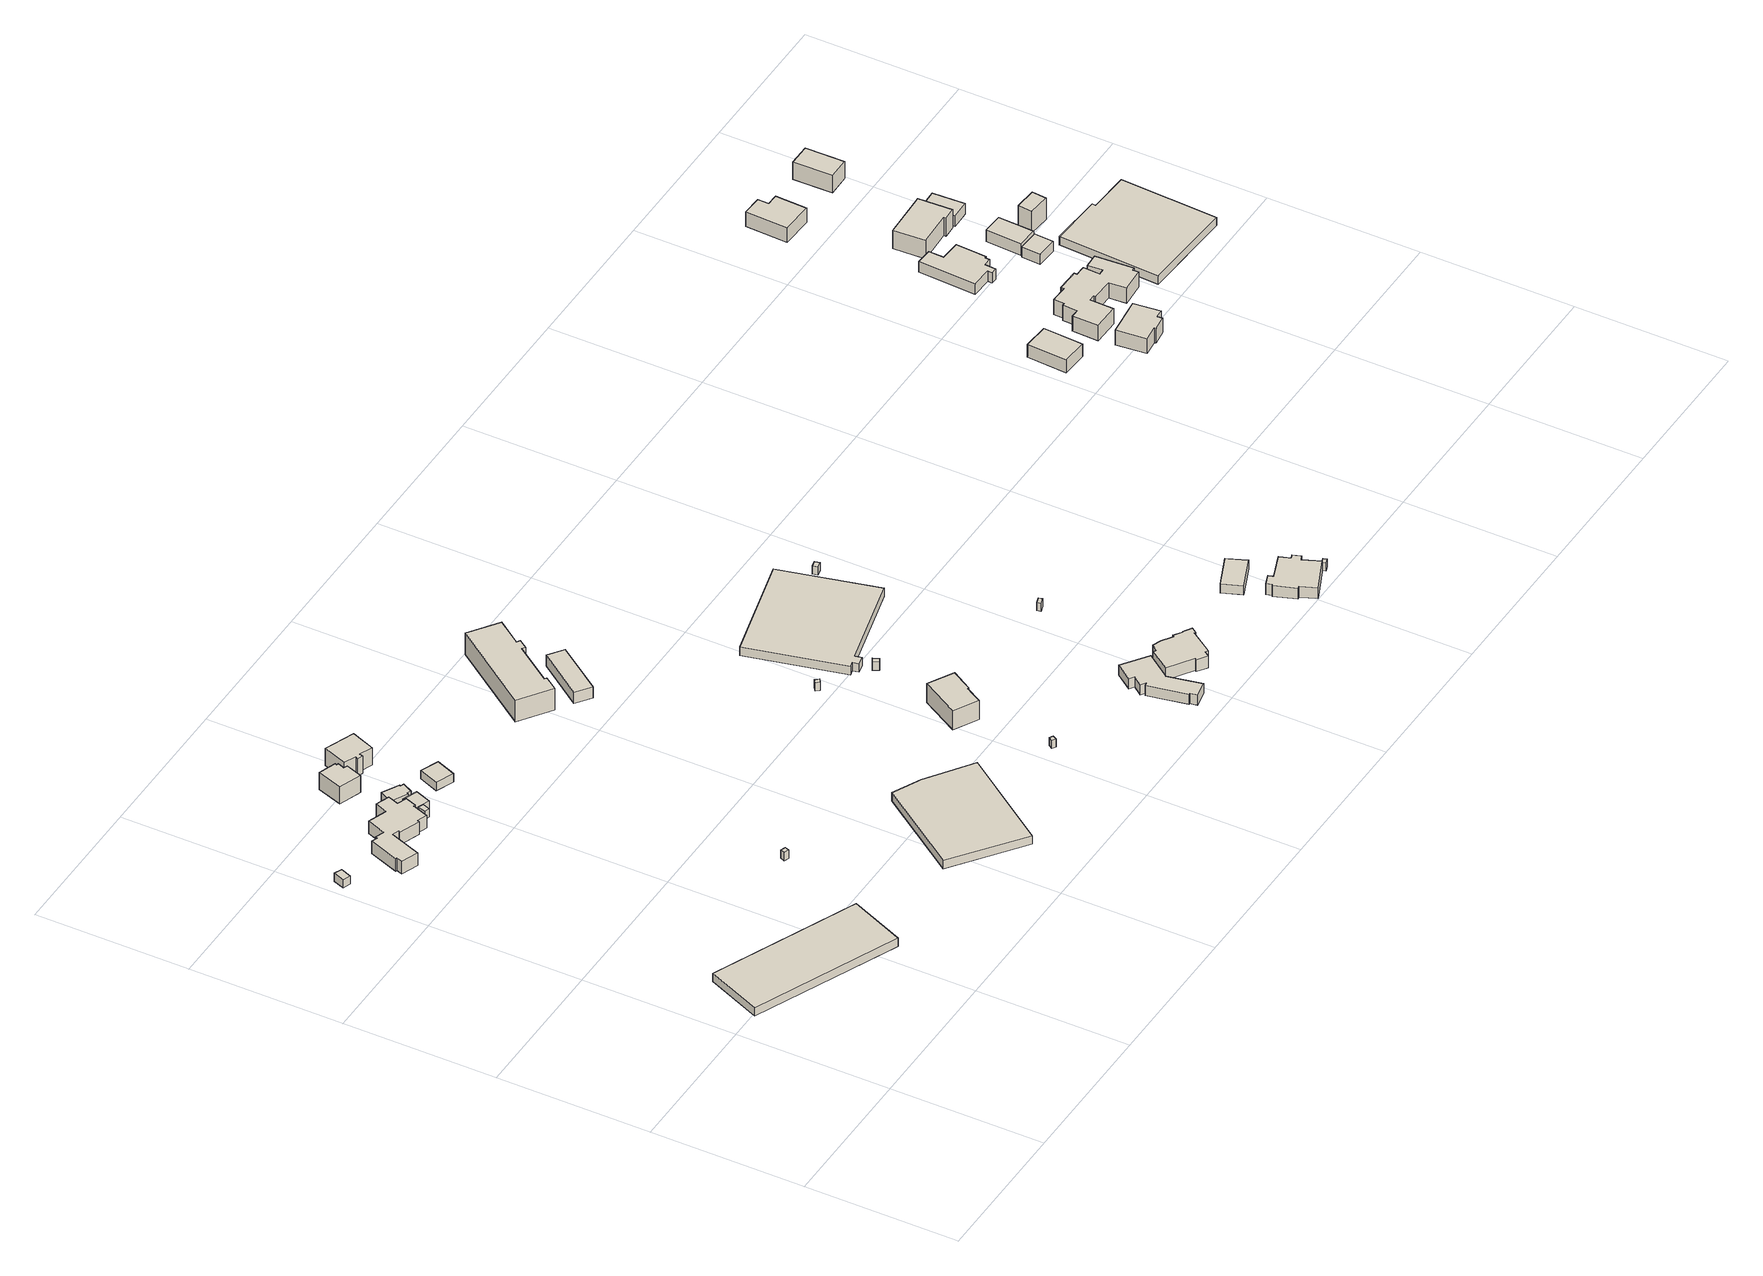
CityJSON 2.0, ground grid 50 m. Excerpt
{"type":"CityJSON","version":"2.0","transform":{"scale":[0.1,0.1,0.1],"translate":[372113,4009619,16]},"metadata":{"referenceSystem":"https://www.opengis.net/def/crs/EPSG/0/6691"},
"CityObjects":{
"building1":{"type":"Building","attributes":{"枝番":1,"利根川水系渡良瀬川洪水浸水想定区域（想定最大規模）.規模":"L2","利根川水系渡良瀬川洪水浸水想定区域（想定最大規模）.浸水ランク":"2","利根川水系渡良瀬川洪水浸水想定区域（想定最大規模）.浸水深":1.14,"利根川水系渡良瀬川洪水浸水想定区域（想定最大規模）.継続時間":60.7,"利根川水系利根川洪水浸水想定区域（計画規模）.規模":"L1","利根川水系利根川洪水浸水想定区域（計画規模）.浸水ランク":"3","利根川水系利根川洪水浸水想定区域（計画規模）.浸水深":3.41,"利根川水系利根川洪水浸水想定区域（想定最大規模）.規模":"L2","利根川水系利根川洪水浸水想定区域（想定最大規模）.浸水ランク":"3","利根川水系利根川洪水浸水想定区域（想定最大規模）.浸水深":4.51,"利根川水系谷田川洪水浸水想定区域（想定最大規模）.規模":"L2","利根川水系谷田川洪水浸水想定区域（想定最大規模）.浸水ランク":"2","利根川水系谷田川洪水浸水想定区域（想定最大規模）.浸水深":0.757,"利根川水系谷田川洪水浸水想定区域（想定最大規模）.継続時間":12.3,"BuildingDetails.prefecture":"10","BuildingDetails.city":"10207"},"geometry":[{"type":"Solid","lod":"1","boundaries":[[[[0,1,2,3]],[[2,4,5,3]],[[1,6,4,2]],[[0,7,6,1]],[[3,5,7,0]],[[4,6,7,5]]]]}]},
"building2":{"type":"Building","attributes":{"枝番":1,"利根川水系利根川洪水浸水想定区域（計画規模）.規模":"L1","利根川水系利根川洪水浸水想定区域（計画規模）.浸水ランク":"2","利根川水系利根川洪水浸水想定区域（計画規模）.浸水深":1.59,"利根川水系利根川洪水浸水想定区域（想定最大規模）.規模":"L2","利根川水系利根川洪水浸水想定区域（想定最大規模）.浸水ランク":"2","利根川水系利根川洪水浸水想定区域（想定最大規模）.浸水深":2.72,"usage":"411","BuildingDetails.prefecture":"10","BuildingDetails.city":"10207","BuildingDetails.surveyYear":2016},"geometry":[{"type":"Solid","lod":"1","boundaries":[[[[8,9,10,11]],[[10,12,13,11]],[[9,14,12,10]],[[8,15,14,9]],[[11,13,15,8]],[[12,14,15,13]]]]}]},
"building3":{"type":"Building","attributes":{"枝番":1,"利根川水系利根川洪水浸水想定区域（計画規模）.規模":"L1","利根川水系利根川洪水浸水想定区域（計画規模）.浸水ランク":"2","利根川水系利根川洪水浸水想定区域（計画規模）.浸水深":1.39,"利根川水系利根川洪水浸水想定区域（想定最大規模）.規模":"L2","利根川水系利根川洪水浸水想定区域（想定最大規模）.浸水ランク":"2","利根川水系利根川洪水浸水想定区域（想定最大規模）.浸水深":2.52,"usage":"411","measuredHeight":7.2,"BuildingDetails.prefecture":"10","BuildingDetails.city":"10207","BuildingDetails.surveyYear":2016},"geometry":[{"type":"Solid","lod":"1","boundaries":[[[[16,17,18,19,20,21,22,23,24,25,26,27,28,29,30,31,32,33,34,35,36,37]],[[36,38,39,37]],[[35,40,38,36]],[[34,41,40,35]],[[33,42,41,34]],[[32,43,42,33]],[[31,44,43,32]],[[30,45,44,31]],[[29,46,45,30]],[[28,47,46,29]],[[27,48,47,28]],[[26,49,48,27]],[[25,50,49,26]],[[24,51,50,25]],[[23,52,51,24]],[[22,53,52,23]],[[21,54,53,22]],[[20,55,54,21]],[[19,56,55,20]],[[18,57,56,19]],[[17,58,57,18]],[[16,59,58,17]],[[37,39,59,16]],[[38,40,41,42,43,44,45,46,47,48,49,50,51,52,53,54,55,56,57,58,59,39]]]]}]},
"building4":{"type":"Building","attributes":{"枝番":1,"利根川水系利根川洪水浸水想定区域（計画規模）.規模":"L1","利根川水系利根川洪水浸水想定区域（計画規模）.浸水ランク":"2","利根川水系利根川洪水浸水想定区域（計画規模）.浸水深":1.49,"利根川水系利根川洪水浸水想定区域（想定最大規模）.規模":"L2","利根川水系利根川洪水浸水想定区域（想定最大規模）.浸水ランク":"2","利根川水系利根川洪水浸水想定区域（想定最大規模）.浸水深":2.62,"usage":"411","BuildingDetails.prefecture":"10","BuildingDetails.city":"10207","BuildingDetails.surveyYear":2016},"geometry":[{"type":"Solid","lod":"1","boundaries":[[[[60,61,62,63]],[[62,64,65,63]],[[61,66,64,62]],[[60,67,66,61]],[[63,65,67,60]],[[64,66,67,65]]]]}]},
"building5":{"type":"Building","attributes":{"枝番":1,"利根川水系利根川洪水浸水想定区域（計画規模）.規模":"L1","利根川水系利根川洪水浸水想定区域（計画規模）.浸水ランク":"2","利根川水系利根川洪水浸水想定区域（計画規模）.浸水深":1.48,"利根川水系利根川洪水浸水想定区域（想定最大規模）.規模":"L2","利根川水系利根川洪水浸水想定区域（想定最大規模）.浸水ランク":"2","利根川水系利根川洪水浸水想定区域（想定最大規模）.浸水深":2.61,"BuildingDetails.prefecture":"10","BuildingDetails.city":"10207"},"geometry":[{"type":"Solid","lod":"1","boundaries":[[[[68,69,70,71]],[[70,72,73,71]],[[69,74,72,70]],[[68,75,74,69]],[[71,73,75,68]],[[72,74,75,73]]]]}]},
"building6":{"type":"Building","attributes":{"枝番":1,"利根川水系利根川洪水浸水想定区域（計画規模）.規模":"L1","利根川水系利根川洪水浸水想定区域（計画規模）.浸水ランク":"2","利根川水系利根川洪水浸水想定区域（計画規模）.浸水深":1.37,"利根川水系利根川洪水浸水想定区域（想定最大規模）.規模":"L2","利根川水系利根川洪水浸水想定区域（想定最大規模）.浸水ランク":"2","利根川水系利根川洪水浸水想定区域（想定最大規模）.浸水深":2.52,"usage":"411","BuildingDetails.prefecture":"10","BuildingDetails.city":"10207","BuildingDetails.surveyYear":2016},"geometry":[{"type":"Solid","lod":"1","boundaries":[[[[76,77,78,79,80,81,82,83]],[[82,84,85,83]],[[81,86,84,82]],[[80,87,86,81]],[[79,88,87,80]],[[78,89,88,79]],[[77,90,89,78]],[[76,91,90,77]],[[83,85,91,76]],[[84,86,87,88,89,90,91,85]]]]}]},
"building7":{"type":"Building","attributes":{"枝番":1,"利根川水系利根川洪水浸水想定区域（計画規模）.規模":"L1","利根川水系利根川洪水浸水想定区域（計画規模）.浸水ランク":"2","利根川水系利根川洪水浸水想定区域（計画規模）.浸水深":1.38,"利根川水系利根川洪水浸水想定区域（想定最大規模）.規模":"L2","利根川水系利根川洪水浸水想定区域（想定最大規模）.浸水ランク":"2","利根川水系利根川洪水浸水想定区域（想定最大規模）.浸水深":2.52,"usage":"411","measuredHeight":6.7,"BuildingDetails.prefecture":"10","BuildingDetails.city":"10207","BuildingDetails.surveyYear":2016},"geometry":[{"type":"Solid","lod":"1","boundaries":[[[[92,93,94,95,96,97,98,99]],[[98,100,101,99]],[[97,102,100,98]],[[96,103,102,97]],[[95,104,103,96]],[[94,105,104,95]],[[93,106,105,94]],[[92,107,106,93]],[[99,101,107,92]],[[100,102,103,104,105,106,107,101]]]]}]},
"building8":{"type":"Building","attributes":{"枝番":1,"利根川水系渡良瀬川洪水浸水想定区域（想定最大規模）.規模":"L2","利根川水系渡良瀬川洪水浸水想定区域（想定最大規模）.浸水ランク":"2","利根川水系渡良瀬川洪水浸水想定区域（想定最大規模）.浸水深":0.73,"利根川水系渡良瀬川洪水浸水想定区域（想定最大規模）.継続時間":19.3,"利根川水系利根川洪水浸水想定区域（計画規模）.規模":"L1","利根川水系利根川洪水浸水想定区域（計画規模）.浸水ランク":"3","利根川水系利根川洪水浸水想定区域（計画規模）.浸水深":3,"利根川水系利根川洪水浸水想定区域（想定最大規模）.規模":"L2","利根川水系利根川洪水浸水想定区域（想定最大規模）.浸水ランク":"3","利根川水系利根川洪水浸水想定区域（想定最大規模）.浸水深":4.12,"利根川水系谷田川洪水浸水想定区域（想定最大規模）.規模":"L2","利根川水系谷田川洪水浸水想定区域（想定最大規模）.浸水ランク":"1","利根川水系谷田川洪水浸水想定区域（想定最大規模）.浸水深":0.357,"BuildingDetails.prefecture":"10","BuildingDetails.city":"10207"},"geometry":[{"type":"Solid","lod":"1","boundaries":[[[[108,109,110,111]],[[110,112,113,111]],[[109,114,112,110]],[[108,115,114,109]],[[111,113,115,108]],[[112,114,115,113]]]]}]},
"building9":{"type":"Building","attributes":{"枝番":1,"利根川水系利根川洪水浸水想定区域（計画規模）.規模":"L1","利根川水系利根川洪水浸水想定区域（計画規模）.浸水ランク":"2","利根川水系利根川洪水浸水想定区域（計画規模）.浸水深":1.47,"利根川水系利根川洪水浸水想定区域（想定最大規模）.規模":"L2","利根川水系利根川洪水浸水想定区域（想定最大規模）.浸水ランク":"2","利根川水系利根川洪水浸水想定区域（想定最大規模）.浸水深":2.62,"usage":"411","BuildingDetails.prefecture":"10","BuildingDetails.city":"10207","BuildingDetails.surveyYear":2016},"geometry":[{"type":"Solid","lod":"1","boundaries":[[[[116,117,118,119]],[[118,120,121,119]],[[117,122,120,118]],[[116,123,122,117]],[[119,121,123,116]],[[120,122,123,121]]]]}]},
"building10":{"type":"Building","attributes":{"枝番":1,"利根川水系利根川洪水浸水想定区域（計画規模）.規模":"L1","利根川水系利根川洪水浸水想定区域（計画規模）.浸水ランク":"2","利根川水系利根川洪水浸水想定区域（計画規模）.浸水深":1.17,"利根川水系利根川洪水浸水想定区域（想定最大規模）.規模":"L2","利根川水系利根川洪水浸水想定区域（想定最大規模）.浸水ランク":"2","利根川水系利根川洪水浸水想定区域（想定最大規模）.浸水深":2.32,"usage":"411","measuredHeight":6.6,"BuildingDetails.prefecture":"10","BuildingDetails.city":"10207","BuildingDetails.surveyYear":2016},"geometry":[{"type":"Solid","lod":"1","boundaries":[[[[124,125,126,127,128,129,130,131]],[[130,132,133,131]],[[129,134,132,130]],[[128,135,134,129]],[[127,136,135,128]],[[126,137,136,127]],[[125,138,137,126]],[[124,139,138,125]],[[131,133,139,124]],[[132,134,135,136,137,138,139,133]]]]}]},
"building11":{"type":"Building","attributes":{"枝番":1,"利根川水系渡良瀬川洪水浸水想定区域（想定最大規模）.規模":"L2","利根川水系渡良瀬川洪水浸水想定区域（想定最大規模）.浸水ランク":"2","利根川水系渡良瀬川洪水浸水想定区域（想定最大規模）.浸水深":1.12,"利根川水系渡良瀬川洪水浸水想定区域（想定最大規模）.継続時間":55.9,"利根川水系利根川洪水浸水想定区域（計画規模）.規模":"L1","利根川水系利根川洪水浸水想定区域（計画規模）.浸水ランク":"3","利根川水系利根川洪水浸水想定区域（計画規模）.浸水深":3.4,"利根川水系利根川洪水浸水想定区域（想定最大規模）.規模":"L2","利根川水系利根川洪水浸水想定区域（想定最大規模）.浸水ランク":"3","利根川水系利根川洪水浸水想定区域（想定最大規模）.浸水深":4.51,"利根川水系谷田川洪水浸水想定区域（想定最大規模）.規模":"L2","利根川水系谷田川洪水浸水想定区域（想定最大規模）.浸水ランク":"2","利根川水系谷田川洪水浸水想定区域（想定最大規模）.浸水深":0.757,"利根川水系谷田川洪水浸水想定区域（想定最大規模）.継続時間":9.5,"BuildingDetails.prefecture":"10","BuildingDetails.city":"10207"},"geometry":[{"type":"Solid","lod":"1","boundaries":[[[[140,141,142,143,144]],[[143,145,146,144]],[[142,147,145,143]],[[141,148,147,142]],[[140,149,148,141]],[[144,146,149,140]],[[145,147,148,149,146]]]]}]},
"building12":{"type":"Building","attributes":{"枝番":1,"利根川水系利根川洪水浸水想定区域（計画規模）.規模":"L1","利根川水系利根川洪水浸水想定区域（計画規模）.浸水ランク":"2","利根川水系利根川洪水浸水想定区域（計画規模）.浸水深":1.57,"利根川水系利根川洪水浸水想定区域（想定最大規模）.規模":"L2","利根川水系利根川洪水浸水想定区域（想定最大規模）.浸水ランク":"2","利根川水系利根川洪水浸水想定区域（想定最大規模）.浸水深":2.72,"usage":"431","measuredHeight":9,"BuildingDetails.prefecture":"10","BuildingDetails.city":"10207","BuildingDetails.surveyYear":2016},"geometry":[{"type":"Solid","lod":"1","boundaries":[[[[150,151,152,153,154,155,156,157,158,159]],[[158,160,161,159]],[[157,162,160,158]],[[156,163,162,157]],[[155,164,163,156]],[[154,165,164,155]],[[153,166,165,154]],[[152,167,166,153]],[[151,168,167,152]],[[150,169,168,151]],[[159,161,169,150]],[[160,162,163,164,165,166,167,168,169,161]]]]}]},
"building13":{"type":"Building","attributes":{"枝番":1,"利根川水系利根川洪水浸水想定区域（計画規模）.規模":"L1","利根川水系利根川洪水浸水想定区域（計画規模）.浸水ランク":"2","利根川水系利根川洪水浸水想定区域（計画規模）.浸水深":1.57,"利根川水系利根川洪水浸水想定区域（想定最大規模）.規模":"L2","利根川水系利根川洪水浸水想定区域（想定最大規模）.浸水ランク":"2","利根川水系利根川洪水浸水想定区域（想定最大規模）.浸水深":2.72,"usage":"431","measuredHeight":4.3,"BuildingDetails.prefecture":"10","BuildingDetails.city":"10207","BuildingDetails.surveyYear":2016},"geometry":[{"type":"Solid","lod":"1","boundaries":[[[[170,171,172,173]],[[172,174,175,173]],[[171,176,174,172]],[[170,177,176,171]],[[173,175,177,170]],[[174,176,177,175]]]]}]},
"building14":{"type":"Building","attributes":{"枝番":1,"利根川水系渡良瀬川洪水浸水想定区域（想定最大規模）.規模":"L2","利根川水系渡良瀬川洪水浸水想定区域（想定最大規模）.浸水ランク":"2","利根川水系渡良瀬川洪水浸水想定区域（想定最大規模）.浸水深":1.03,"利根川水系渡良瀬川洪水浸水想定区域（想定最大規模）.継続時間":19.4,"利根川水系利根川洪水浸水想定区域（計画規模）.規模":"L1","利根川水系利根川洪水浸水想定区域（計画規模）.浸水ランク":"3","利根川水系利根川洪水浸水想定区域（計画規模）.浸水深":3.29,"利根川水系利根川洪水浸水想定区域（想定最大規模）.規模":"L2","利根川水系利根川洪水浸水想定区域（想定最大規模）.浸水ランク":"3","利根川水系利根川洪水浸水想定区域（想定最大規模）.浸水深":4.41,"利根川水系谷田川洪水浸水想定区域（想定最大規模）.規模":"L2","利根川水系谷田川洪水浸水想定区域（想定最大規模）.浸水ランク":"2","利根川水系谷田川洪水浸水想定区域（想定最大規模）.浸水深":0.657,"usage":"451","BuildingDetails.prefecture":"10","BuildingDetails.city":"10207","BuildingDetails.surveyYear":2016},"geometry":[{"type":"Solid","lod":"1","boundaries":[[[[178,179,180,181]],[[180,182,183,181]],[[179,184,182,180]],[[178,185,184,179]],[[181,183,185,178]],[[182,184,185,183]]]]}]},
"building15":{"type":"Building","attributes":{"枝番":1,"利根川水系渡良瀬川洪水浸水想定区域（想定最大規模）.規模":"L2","利根川水系渡良瀬川洪水浸水想定区域（想定最大規模）.浸水ランク":"1","利根川水系渡良瀬川洪水浸水想定区域（想定最大規模）.浸水深":0.03,"利根川水系利根川洪水浸水想定区域（計画規模）.規模":"L1","利根川水系利根川洪水浸水想定区域（計画規模）.浸水ランク":"2","利根川水系利根川洪水浸水想定区域（計画規模）.浸水深":2.28,"利根川水系利根川洪水浸水想定区域（想定最大規模）.規模":"L2","利根川水系利根川洪水浸水想定区域（想定最大規模）.浸水ランク":"3","利根川水系利根川洪水浸水想定区域（想定最大規模）.浸水深":3.41,"利根川水系谷田川洪水浸水想定区域（想定最大規模）.規模":"L2","usage":"411","measuredHeight":8.2,"BuildingDetails.prefecture":"10","BuildingDetails.city":"10207","BuildingDetails.surveyYear":2016},"geometry":[{"type":"Solid","lod":"1","boundaries":[[[[186,187,188,189,190,191]],[[190,192,193,191]],[[189,194,192,190]],[[188,195,194,189]],[[187,196,195,188]],[[186,197,196,187]],[[191,193,197,186]],[[192,194,195,196,197,193]]]]}]},
"building16":{"type":"Building","attributes":{"枝番":1,"利根川水系渡良瀬川洪水浸水想定区域（想定最大規模）.規模":"L2","利根川水系利根川洪水浸水想定区域（計画規模）.規模":"L1","利根川水系利根川洪水浸水想定区域（計画規模）.浸水ランク":"2","利根川水系利根川洪水浸水想定区域（計画規模）.浸水深":2.37,"利根川水系利根川洪水浸水想定区域（想定最大規模）.規模":"L2","利根川水系利根川洪水浸水想定区域（想定最大規模）.浸水ランク":"3","利根川水系利根川洪水浸水想定区域（想定最大規模）.浸水深":3.51,"BuildingDetails.prefecture":"10","BuildingDetails.city":"10207"},"geometry":[{"type":"Solid","lod":"1","boundaries":[[[[198,199,200,201]],[[200,202,203,201]],[[199,204,202,200]],[[198,205,204,199]],[[201,203,205,198]],[[202,204,205,203]]]]}]},
"building17":{"type":"Building","attributes":{"枝番":1,"利根川水系渡良瀬川洪水浸水想定区域（想定最大規模）.規模":"L2","利根川水系利根川洪水浸水想定区域（計画規模）.規模":"L1","利根川水系利根川洪水浸水想定区域（計画規模）.浸水ランク":"2","利根川水系利根川洪水浸水想定区域（計画規模）.浸水深":2.18,"利根川水系利根川洪水浸水想定区域（想定最大規模）.規模":"L2","利根川水系利根川洪水浸水想定区域（想定最大規模）.浸水ランク":"3","利根川水系利根川洪水浸水想定区域（想定最大規模）.浸水深":3.31,"usage":"451","BuildingDetails.prefecture":"10","BuildingDetails.city":"10207","BuildingDetails.surveyYear":2016},"geometry":[{"type":"Solid","lod":"1","boundaries":[[[[206,207,208,209]],[[208,210,211,209]],[[207,212,210,208]],[[206,213,212,207]],[[209,211,213,206]],[[210,212,213,211]]]]}]},
"building18":{"type":"Building","attributes":{"枝番":1,"利根川水系渡良瀬川洪水浸水想定区域（想定最大規模）.規模":"L2","利根川水系渡良瀬川洪水浸水想定区域（想定最大規模）.浸水ランク":"1","利根川水系渡良瀬川洪水浸水想定区域（想定最大規模）.浸水深":0.33,"利根川水系利根川洪水浸水想定区域（計画規模）.規模":"L1","利根川水系利根川洪水浸水想定区域（計画規模）.浸水ランク":"2","利根川水系利根川洪水浸水想定区域（計画規模）.浸水深":2.58,"利根川水系利根川洪水浸水想定区域（想定最大規模）.規模":"L2","利根川水系利根川洪水浸水想定区域（想定最大規模）.浸水ランク":"3","利根川水系利根川洪水浸水想定区域（想定最大規模）.浸水深":3.71,"利根川水系谷田川洪水浸水想定区域（想定最大規模）.規模":"L2","利根川水系谷田川洪水浸水想定区域（想定最大規模）.浸水ランク":"1","利根川水系谷田川洪水浸水想定区域（想定最大規模）.浸水深":0.057,"usage":"411","measuredHeight":4.4,"BuildingDetails.prefecture":"10","BuildingDetails.city":"10207","BuildingDetails.surveyYear":2016},"geometry":[{"type":"Solid","lod":"1","boundaries":[[[[214,215,216,217,218,219,220,221,222,223,224,225]],[[224,226,227,225]],[[223,228,226,224]],[[222,229,228,223]],[[221,230,229,222]],[[220,231,230,221]],[[219,232,231,220]],[[218,233,232,219]],[[217,234,233,218]],[[216,235,234,217]],[[215,236,235,216]],[[214,237,236,215]],[[225,227,237,214]],[[226,228,229,230,231,232,233,234,235,236,237,227]]]]}]},
"building19":{"type":"Building","attributes":{"枝番":1,"利根川水系渡良瀬川洪水浸水想定区域（想定最大規模）.規模":"L2","利根川水系渡良瀬川洪水浸水想定区域（想定最大規模）.浸水ランク":"1","利根川水系渡良瀬川洪水浸水想定区域（想定最大規模）.浸水深":0.13,"利根川水系利根川洪水浸水想定区域（計画規模）.規模":"L1","利根川水系利根川洪水浸水想定区域（計画規模）.浸水ランク":"2","利根川水系利根川洪水浸水想定区域（計画規模）.浸水深":2.37,"利根川水系利根川洪水浸水想定区域（想定最大規模）.規模":"L2","利根川水系利根川洪水浸水想定区域（想定最大規模）.浸水ランク":"3","利根川水系利根川洪水浸水想定区域（想定最大規模）.浸水深":3.51,"利根川水系谷田川洪水浸水想定区域（想定最大規模）.規模":"L2","利根川水系谷田川洪水浸水想定区域（想定最大規模）.継続時間":4.9,"measuredHeight":3.7,"BuildingDetails.prefecture":"10","BuildingDetails.city":"10207"},"geometry":[{"type":"Solid","lod":"1","boundaries":[[[[238,239,240,241,242,243,244,245]],[[244,246,247,245]],[[243,248,246,244]],[[242,249,248,243]],[[241,250,249,242]],[[240,251,250,241]],[[239,252,251,240]],[[238,253,252,239]],[[245,247,253,238]],[[246,248,249,250,251,252,253,247]]]]}]},
"building20":{"type":"Building","attributes":{"枝番":1,"利根川水系渡良瀬川洪水浸水想定区域（想定最大規模）.規模":"L2","利根川水系渡良瀬川洪水浸水想定区域（想定最大規模）.浸水ランク":"1","利根川水系渡良瀬川洪水浸水想定区域（想定最大規模）.浸水深":0.23,"利根川水系利根川洪水浸水想定区域（計画規模）.規模":"L1","利根川水系利根川洪水浸水想定区域（計画規模）.浸水ランク":"2","利根川水系利根川洪水浸水想定区域（計画規模）.浸水深":2.48,"利根川水系利根川洪水浸水想定区域（想定最大規模）.規模":"L2","利根川水系利根川洪水浸水想定区域（想定最大規模）.浸水ランク":"3","利根川水系利根川洪水浸水想定区域（想定最大規模）.浸水深":3.61,"利根川水系谷田川洪水浸水想定区域（想定最大規模）.規模":"L2","利根川水系谷田川洪水浸水想定区域（想定最大規模）.浸水ランク":"1","利根川水系谷田川洪水浸水想定区域（想定最大規模）.浸水深":0.256,"usage":"411","measuredHeight":5.5,"BuildingDetails.prefecture":"10","BuildingDetails.city":"10207","BuildingDetails.surveyYear":2016},"geometry":[{"type":"Solid","lod":"1","boundaries":[[[[254,255,256,257,258,259,260,261,262,263,264,265,266,267,268,269,270]],[[269,271,272,270]],[[268,273,271,269]],[[267,274,273,268]],[[266,275,274,267]],[[265,276,275,266]],[[264,277,276,265]],[[263,278,277,264]],[[262,279,278,263]],[[261,280,279,262]],[[260,281,280,261]],[[259,282,281,260]],[[258,283,282,259]],[[257,284,283,258]],[[256,285,284,257]],[[255,286,285,256]],[[254,287,286,255]],[[270,272,287,254]],[[271,273,274,275,276,277,278,279,280,281,282,283,284,285,286,287,272]]]]}]},
"building21":{"type":"Building","attributes":{"枝番":1,"利根川水系渡良瀬川洪水浸水想定区域（想定最大規模）.規模":"L2","利根川水系渡良瀬川洪水浸水想定区域（想定最大規模）.浸水ランク":"1","利根川水系渡良瀬川洪水浸水想定区域（想定最大規模）.浸水深":0.33,"利根川水系利根川洪水浸水想定区域（計画規模）.規模":"L1","利根川水系利根川洪水浸水想定区域（計画規模）.浸水ランク":"2","利根川水系利根川洪水浸水想定区域（計画規模）.浸水深":2.57,"利根川水系利根川洪水浸水想定区域（想定最大規模）.規模":"L2","利根川水系利根川洪水浸水想定区域（想定最大規模）.浸水ランク":"3","利根川水系利根川洪水浸水想定区域（想定最大規模）.浸水深":3.71,"利根川水系谷田川洪水浸水想定区域（想定最大規模）.規模":"L2","利根川水系谷田川洪水浸水想定区域（想定最大規模）.浸水ランク":"1","利根川水系谷田川洪水浸水想定区域（想定最大規模）.浸水深":0.156,"usage":"451","BuildingDetails.prefecture":"10","BuildingDetails.city":"10207","BuildingDetails.surveyYear":2016},"geometry":[{"type":"Solid","lod":"1","boundaries":[[[[288,289,290,291]],[[290,292,293,291]],[[289,294,292,290]],[[288,295,294,289]],[[291,293,295,288]],[[292,294,295,293]]]]}]},
"building22":{"type":"Building","attributes":{"枝番":1,"利根川水系渡良瀬川洪水浸水想定区域（想定最大規模）.規模":"L2","利根川水系渡良瀬川洪水浸水想定区域（想定最大規模）.浸水ランク":"1","利根川水系渡良瀬川洪水浸水想定区域（想定最大規模）.浸水深":0.23,"利根川水系渡良瀬川洪水浸水想定区域（想定最大規模）.継続時間":10.1,"利根川水系利根川洪水浸水想定区域（計画規模）.規模":"L1","利根川水系利根川洪水浸水想定区域（計画規模）.浸水ランク":"2","利根川水系利根川洪水浸水想定区域（計画規模）.浸水深":2.26,"利根川水系利根川洪水浸水想定区域（想定最大規模）.規模":"L2","利根川水系利根川洪水浸水想定区域（想定最大規模）.浸水ランク":"3","利根川水系利根川洪水浸水想定区域（想定最大規模）.浸水深":3.41,"利根川水系谷田川洪水浸水想定区域（想定最大規模）.規模":"L2","BuildingDetails.prefecture":"10","BuildingDetails.city":"10207"},"geometry":[{"type":"Solid","lod":"1","boundaries":[[[[296,297,298,299]],[[298,300,301,299]],[[297,302,300,298]],[[296,303,302,297]],[[299,301,303,296]],[[300,302,303,301]]]]}]},
"building23":{"type":"Building","attributes":{"枝番":1,"利根川水系渡良瀬川洪水浸水想定区域（想定最大規模）.規模":"L2","利根川水系渡良瀬川洪水浸水想定区域（想定最大規模）.浸水ランク":"2","利根川水系渡良瀬川洪水浸水想定区域（想定最大規模）.浸水深":1.43,"利根川水系渡良瀬川洪水浸水想定区域（想定最大規模）.継続時間":114.3,"利根川水系利根川洪水浸水想定区域（計画規模）.規模":"L1","利根川水系利根川洪水浸水想定区域（計画規模）.浸水ランク":"3","利根川水系利根川洪水浸水想定区域（計画規模）.浸水深":3.67,"利根川水系利根川洪水浸水想定区域（想定最大規模）.規模":"L2","利根川水系利根川洪水浸水想定区域（想定最大規模）.浸水ランク":"3","利根川水系利根川洪水浸水想定区域（想定最大規模）.浸水深":4.81,"利根川水系谷田川洪水浸水想定区域（想定最大規模）.規模":"L2","利根川水系谷田川洪水浸水想定区域（想定最大規模）.浸水ランク":"2","利根川水系谷田川洪水浸水想定区域（想定最大規模）.浸水深":1.06,"利根川水系谷田川洪水浸水想定区域（想定最大規模）.継続時間":21,"usage":"451","measuredHeight":3.5,"BuildingDetails.prefecture":"10","BuildingDetails.city":"10207","BuildingDetails.surveyYear":2016},"geometry":[{"type":"Solid","lod":"1","boundaries":[[[[304,305,306,307]],[[306,308,309,307]],[[305,310,308,306]],[[304,311,310,305]],[[307,309,311,304]],[[308,310,311,309]]]]}]},
"building24":{"type":"Building","attributes":{"枝番":1,"利根川水系渡良瀬川洪水浸水想定区域（想定最大規模）.規模":"L2","利根川水系渡良瀬川洪水浸水想定区域（想定最大規模）.浸水ランク":"2","利根川水系渡良瀬川洪水浸水想定区域（想定最大規模）.浸水深":1.23,"利根川水系渡良瀬川洪水浸水想定区域（想定最大規模）.継続時間":5.8,"利根川水系利根川洪水浸水想定区域（計画規模）.規模":"L1","利根川水系利根川洪水浸水想定区域（計画規模）.浸水ランク":"3","利根川水系利根川洪水浸水想定区域（計画規模）.浸水深":3.48,"利根川水系利根川洪水浸水想定区域（想定最大規模）.規模":"L2","利根川水系利根川洪水浸水想定区域（想定最大規模）.浸水ランク":"3","利根川水系利根川洪水浸水想定区域（想定最大規模）.浸水深":4.61,"利根川水系谷田川洪水浸水想定区域（想定最大規模）.規模":"L2","利根川水系谷田川洪水浸水想定区域（想定最大規模）.浸水ランク":"2","利根川水系谷田川洪水浸水想定区域（想定最大規模）.浸水深":0.856,"usage":"411","measuredHeight":5.2,"BuildingDetails.prefecture":"10","BuildingDetails.city":"10207","BuildingDetails.surveyYear":2016},"geometry":[{"type":"Solid","lod":"1","boundaries":[[[[312,313,314,315,316,317,318,319,320,321,322,323,324,325]],[[324,326,327,325]],[[323,328,326,324]],[[322,329,328,323]],[[321,330,329,322]],[[320,331,330,321]],[[319,332,331,320]],[[318,333,332,319]],[[317,334,333,318]],[[316,335,334,317]],[[315,336,335,316]],[[314,337,336,315]],[[313,338,337,314]],[[312,339,338,313]],[[325,327,339,312]],[[326,328,329,330,331,332,333,334,335,336,337,338,339,327]]]]}]},
"building25":{"type":"Building","attributes":{"枝番":1,"利根川水系渡良瀬川洪水浸水想定区域（想定最大規模）.規模":"L2","利根川水系渡良瀬川洪水浸水想定区域（想定最大規模）.浸水ランク":"2","利根川水系渡良瀬川洪水浸水想定区域（想定最大規模）.浸水深":1.23,"利根川水系渡良瀬川洪水浸水想定区域（想定最大規模）.継続時間":5.8,"利根川水系利根川洪水浸水想定区域（計画規模）.規模":"L1","利根川水系利根川洪水浸水想定区域（計画規模）.浸水ランク":"3","利根川水系利根川洪水浸水想定区域（計画規模）.浸水深":3.48,"利根川水系利根川洪水浸水想定区域（想定最大規模）.規模":"L2","利根川水系利根川洪水浸水想定区域（想定最大規模）.浸水ランク":"3","利根川水系利根川洪水浸水想定区域（想定最大規模）.浸水深":4.61,"利根川水系谷田川洪水浸水想定区域（想定最大規模）.規模":"L2","利根川水系谷田川洪水浸水想定区域（想定最大規模）.浸水ランク":"2","利根川水系谷田川洪水浸水想定区域（想定最大規模）.浸水深":0.856,"usage":"451","BuildingDetails.prefecture":"10","BuildingDetails.city":"10207","BuildingDetails.surveyYear":2016},"geometry":[{"type":"Solid","lod":"1","boundaries":[[[[340,341,342,343]],[[342,344,345,343]],[[341,346,344,342]],[[340,347,346,341]],[[343,345,347,340]],[[344,346,347,345]]]]}]},
"building26":{"type":"Building","attributes":{"枝番":1,"利根川水系渡良瀬川洪水浸水想定区域（想定最大規模）.規模":"L2","利根川水系渡良瀬川洪水浸水想定区域（想定最大規模）.浸水ランク":"2","利根川水系渡良瀬川洪水浸水想定区域（想定最大規模）.浸水深":1.23,"利根川水系渡良瀬川洪水浸水想定区域（想定最大規模）.継続時間":81.1,"利根川水系利根川洪水浸水想定区域（計画規模）.規模":"L1","利根川水系利根川洪水浸水想定区域（計画規模）.浸水ランク":"3","利根川水系利根川洪水浸水想定区域（計画規模）.浸水深":3.47,"利根川水系利根川洪水浸水想定区域（想定最大規模）.規模":"L2","利根川水系利根川洪水浸水想定区域（想定最大規模）.浸水ランク":"3","利根川水系利根川洪水浸水想定区域（想定最大規模）.浸水深":4.61,"利根川水系谷田川洪水浸水想定区域（想定最大規模）.規模":"L2","利根川水系谷田川洪水浸水想定区域（想定最大規模）.浸水ランク":"2","利根川水系谷田川洪水浸水想定区域（想定最大規模）.浸水深":0.856,"利根川水系谷田川洪水浸水想定区域（想定最大規模）.継続時間":16.7,"usage":"411","measuredHeight":5.4,"BuildingDetails.prefecture":"10","BuildingDetails.city":"10207","BuildingDetails.surveyYear":2016},"geometry":[{"type":"Solid","lod":"1","boundaries":[[[[348,349,350,351]],[[350,352,353,351]],[[349,354,352,350]],[[348,355,354,349]],[[351,353,355,348]],[[352,354,355,353]]]]}]},
"building27":{"type":"Building","attributes":{"枝番":1,"利根川水系渡良瀬川洪水浸水想定区域（想定最大規模）.規模":"L2","利根川水系渡良瀬川洪水浸水想定区域（想定最大規模）.浸水ランク":"2","利根川水系渡良瀬川洪水浸水想定区域（想定最大規模）.浸水深":0.63,"利根川水系渡良瀬川洪水浸水想定区域（想定最大規模）.継続時間":5.2,"利根川水系利根川洪水浸水想定区域（計画規模）.規模":"L1","利根川水系利根川洪水浸水想定区域（計画規模）.浸水ランク":"2","利根川水系利根川洪水浸水想定区域（計画規模）.浸水深":1.96,"利根川水系利根川洪水浸水想定区域（想定最大規模）.規模":"L2","利根川水系利根川洪水浸水想定区域（想定最大規模）.浸水ランク":"3","利根川水系利根川洪水浸水想定区域（想定最大規模）.浸水深":3.12,"利根川水系谷田川洪水浸水想定区域（想定最大規模）.規模":"L2","利根川水系谷田川洪水浸水想定区域（想定最大規模）.浸水ランク":"1","利根川水系谷田川洪水浸水想定区域（想定最大規模）.浸水深":0.256,"usage":"422","measuredHeight":6.1,"BuildingDetails.prefecture":"10","BuildingDetails.city":"10207","BuildingDetails.surveyYear":2016},"geometry":[{"type":"Solid","lod":"1","boundaries":[[[[356,357,358,359,360,361,362,363]],[[362,364,365,363]],[[361,366,364,362]],[[360,367,366,361]],[[359,368,367,360]],[[358,369,368,359]],[[357,370,369,358]],[[356,371,370,357]],[[363,365,371,356]],[[364,366,367,368,369,370,371,365]]]]}]},
"building28":{"type":"Building","attributes":{"枝番":1,"利根川水系渡良瀬川洪水浸水想定区域（想定最大規模）.規模":"L2","利根川水系渡良瀬川洪水浸水想定区域（想定最大規模）.継続時間":81.1,"利根川水系利根川洪水浸水想定区域（計画規模）.規模":"L1","利根川水系利根川洪水浸水想定区域（計画規模）.浸水ランク":"2","利根川水系利根川洪水浸水想定区域（計画規模）.浸水深":2.76,"利根川水系利根川洪水浸水想定区域（想定最大規模）.規模":"L2","利根川水系利根川洪水浸水想定区域（想定最大規模）.浸水ランク":"3","利根川水系利根川洪水浸水想定区域（想定最大規模）.浸水深":3.92,"利根川水系谷田川洪水浸水想定区域（想定最大規模）.規模":"L2","利根川水系谷田川洪水浸水想定区域（想定最大規模）.継続時間":16.7,"usage":"411","measuredHeight":8.1,"BuildingDetails.prefecture":"10","BuildingDetails.city":"10207","BuildingDetails.surveyYear":2016},"geometry":[{"type":"Solid","lod":"1","boundaries":[[[[372,373,374,375,376,377,378,379,380,381,382,383,384,385,386,387,388,389,390,391,392,393,394,395]],[[394,396,397,395]],[[393,398,396,394]],[[392,399,398,393]],[[391,400,399,392]],[[390,401,400,391]],[[389,402,401,390]],[[388,403,402,389]],[[387,404,403,388]],[[386,405,404,387]],[[385,406,405,386]],[[384,407,406,385]],[[383,408,407,384]],[[382,409,408,383]],[[381,410,409,382]],[[380,411,410,381]],[[379,412,411,380]],[[378,413,412,379]],[[377,414,413,378]],[[376,415,414,377]],[[375,416,415,376]],[[374,417,416,375]],[[373,418,417,374]],[[372,419,418,373]],[[395,397,419,372]],[[396,398,399,400,401,402,403,404,405,406,407,408,409,410,411,412,413,414,415,416,417,418,419,397]]]]}]},
"building29":{"type":"Building","attributes":{"枝番":1,"利根川水系渡良瀬川洪水浸水想定区域（想定最大規模）.規模":"L2","利根川水系渡良瀬川洪水浸水想定区域（想定最大規模）.継続時間":32.7,"利根川水系利根川洪水浸水想定区域（計画規模）.規模":"L1","利根川水系利根川洪水浸水想定区域（計画規模）.浸水ランク":"2","利根川水系利根川洪水浸水想定区域（計画規模）.浸水深":2.15,"利根川水系利根川洪水浸水想定区域（想定最大規模）.規模":"L2","利根川水系利根川洪水浸水想定区域（想定最大規模）.浸水ランク":"3","利根川水系利根川洪水浸水想定区域（想定最大規模）.浸水深":3.32,"利根川水系谷田川洪水浸水想定区域（想定最大規模）.規模":"L2","利根川水系谷田川洪水浸水想定区域（想定最大規模）.継続時間":5.5,"usage":"411","measuredHeight":5.2,"BuildingDetails.prefecture":"10","BuildingDetails.city":"10207","BuildingDetails.surveyYear":2016},"geometry":[{"type":"Solid","lod":"1","boundaries":[[[[420,421,422,423,424,425,426,427,428,429,430,431]],[[430,432,433,431]],[[429,434,432,430]],[[428,435,434,429]],[[427,436,435,428]],[[426,437,436,427]],[[425,438,437,426]],[[424,439,438,425]],[[423,440,439,424]],[[422,441,440,423]],[[421,442,441,422]],[[420,443,442,421]],[[431,433,443,420]],[[432,434,435,436,437,438,439,440,441,442,443,433]]]]}]},
"building30":{"type":"Building","attributes":{"枝番":1,"利根川水系渡良瀬川洪水浸水想定区域（想定最大規模）.規模":"L2","利根川水系渡良瀬川洪水浸水想定区域（想定最大規模）.浸水ランク":"2","利根川水系渡良瀬川洪水浸水想定区域（想定最大規模）.浸水深":0.73,"利根川水系渡良瀬川洪水浸水想定区域（想定最大規模）.継続時間":15.4,"利根川水系利根川洪水浸水想定区域（計画規模）.規模":"L1","利根川水系利根川洪水浸水想定区域（計画規模）.浸水ランク":"2","利根川水系利根川洪水浸水想定区域（計画規模）.浸水深":2.44,"利根川水系利根川洪水浸水想定区域（想定最大規模）.規模":"L2","利根川水系利根川洪水浸水想定区域（想定最大規模）.浸水ランク":"3","利根川水系利根川洪水浸水想定区域（想定最大規模）.浸水深":3.62,"利根川水系谷田川洪水浸水想定区域（想定最大規模）.規模":"L2","利根川水系谷田川洪水浸水想定区域（想定最大規模）.浸水ランク":"1","利根川水系谷田川洪水浸水想定区域（想定最大規模）.浸水深":0.356,"usage":"411","measuredHeight":7.1,"BuildingDetails.prefecture":"10","BuildingDetails.city":"10207","BuildingDetails.surveyYear":2016},"geometry":[{"type":"Solid","lod":"1","boundaries":[[[[444,445,446,447,448,449]],[[448,450,451,449]],[[447,452,450,448]],[[446,453,452,447]],[[445,454,453,446]],[[444,455,454,445]],[[449,451,455,444]],[[450,452,453,454,455,451]]]]}]},
"building31":{"type":"Building","attributes":{"枝番":1,"利根川水系利根川洪水浸水想定区域（計画規模）.規模":"L1","利根川水系利根川洪水浸水想定区域（計画規模）.浸水ランク":"2","利根川水系利根川洪水浸水想定区域（計画規模）.浸水深":1.35,"利根川水系利根川洪水浸水想定区域（想定最大規模）.規模":"L2","利根川水系利根川洪水浸水想定区域（想定最大規模）.浸水ランク":"2","利根川水系利根川洪水浸水想定区域（想定最大規模）.浸水深":2.52,"usage":"411","measuredHeight":8,"BuildingDetails.prefecture":"10","BuildingDetails.city":"10207","BuildingDetails.surveyYear":2016},"geometry":[{"type":"Solid","lod":"1","boundaries":[[[[456,457,458,459,460,461]],[[460,462,463,461]],[[459,464,462,460]],[[458,465,464,459]],[[457,466,465,458]],[[456,467,466,457]],[[461,463,467,456]],[[462,464,465,466,467,463]]]]}]},
"building32":{"type":"Building","attributes":{"枝番":1,"利根川水系利根川洪水浸水想定区域（計画規模）.規模":"L1","利根川水系利根川洪水浸水想定区域（計画規模）.浸水ランク":"2","利根川水系利根川洪水浸水想定区域（計画規模）.浸水深":1.24,"利根川水系利根川洪水浸水想定区域（想定最大規模）.規模":"L2","利根川水系利根川洪水浸水想定区域（想定最大規模）.浸水ランク":"2","利根川水系利根川洪水浸水想定区域（想定最大規模）.浸水深":2.42,"usage":"411","measuredHeight":4.2,"BuildingDetails.prefecture":"10","BuildingDetails.city":"10207","BuildingDetails.surveyYear":2016},"geometry":[{"type":"Solid","lod":"1","boundaries":[[[[468,469,470,471]],[[470,472,473,471]],[[469,474,472,470]],[[468,475,474,469]],[[471,473,475,468]],[[472,474,475,473]]]]}]},
"building33":{"type":"Building","attributes":{"枝番":1,"利根川水系利根川洪水浸水想定区域（計画規模）.規模":"L1","利根川水系利根川洪水浸水想定区域（計画規模）.浸水ランク":"2","利根川水系利根川洪水浸水想定区域（計画規模）.浸水深":1.33,"利根川水系利根川洪水浸水想定区域（想定最大規模）.規模":"L2","利根川水系利根川洪水浸水想定区域（想定最大規模）.浸水ランク":"2","利根川水系利根川洪水浸水想定区域（想定最大規模）.浸水深":2.52,"usage":"411","measuredHeight":4.9,"BuildingDetails.prefecture":"10","BuildingDetails.city":"10207","BuildingDetails.surveyYear":2016},"geometry":[{"type":"Solid","lod":"1","boundaries":[[[[476,477,478,479]],[[478,480,481,479]],[[477,482,480,478]],[[476,483,482,477]],[[479,481,483,476]],[[480,482,483,481]]]]}]},
"building34":{"type":"Building","attributes":{"枝番":1,"利根川水系利根川洪水浸水想定区域（計画規模）.規模":"L1","利根川水系利根川洪水浸水想定区域（計画規模）.浸水ランク":"2","利根川水系利根川洪水浸水想定区域（計画規模）.浸水深":1.24,"利根川水系利根川洪水浸水想定区域（想定最大規模）.規模":"L2","利根川水系利根川洪水浸水想定区域（想定最大規模）.浸水ランク":"2","利根川水系利根川洪水浸水想定区域（想定最大規模）.浸水深":2.42,"measuredHeight":4.5,"BuildingDetails.prefecture":"10","BuildingDetails.city":"10207"},"geometry":[{"type":"Solid","lod":"1","boundaries":[[[[484,485,486,487]],[[486,488,489,487]],[[485,490,488,486]],[[484,491,490,485]],[[487,489,491,484]],[[488,490,491,489]]]]}]},
"building35":{"type":"Building","attributes":{"枝番":1,"利根川水系利根川洪水浸水想定区域（計画規模）.規模":"L1","利根川水系利根川洪水浸水想定区域（計画規模）.浸水ランク":"2","利根川水系利根川洪水浸水想定区域（計画規模）.浸水深":1.33,"利根川水系利根川洪水浸水想定区域（想定最大規模）.規模":"L2","利根川水系利根川洪水浸水想定区域（想定最大規模）.浸水ランク":"2","利根川水系利根川洪水浸水想定区域（想定最大規模）.浸水深":2.52,"measuredHeight":9.8,"BuildingDetails.prefecture":"10","BuildingDetails.city":"10207"},"geometry":[{"type":"Solid","lod":"1","boundaries":[[[[492,493,494,495]],[[494,496,497,495]],[[493,498,496,494]],[[492,499,498,493]],[[495,497,499,492]],[[496,498,499,497]]]]}]},
"building36":{"type":"Building","attributes":{"枝番":1,"利根川水系利根川洪水浸水想定区域（計画規模）.規模":"L1","利根川水系利根川洪水浸水想定区域（計画規模）.浸水ランク":"2","利根川水系利根川洪水浸水想定区域（計画規模）.浸水深":1.63,"利根川水系利根川洪水浸水想定区域（想定最大規模）.規模":"L2","利根川水系利根川洪水浸水想定区域（想定最大規模）.浸水ランク":"2","利根川水系利根川洪水浸水想定区域（想定最大規模）.浸水深":2.82,"BuildingDetails.prefecture":"10","BuildingDetails.city":"10207"},"geometry":[{"type":"Solid","lod":"1","boundaries":[[[[500,501,502,503,504,505]],[[504,506,507,505]],[[503,508,506,504]],[[502,509,508,503]],[[501,510,509,502]],[[500,511,510,501]],[[505,507,511,500]],[[506,508,509,510,511,507]]]]}]},
"building37":{"type":"Building","attributes":{"枝番":1,"利根川水系利根川洪水浸水想定区域（計画規模）.規模":"L1","利根川水系利根川洪水浸水想定区域（計画規模）.浸水ランク":"2","利根川水系利根川洪水浸水想定区域（計画規模）.浸水深":1.22,"利根川水系利根川洪水浸水想定区域（想定最大規模）.規模":"L2","利根川水系利根川洪水浸水想定区域（想定最大規模）.浸水ランク":"2","利根川水系利根川洪水浸水想定区域（想定最大規模）.浸水深":2.42,"usage":"411","measuredHeight":7,"BuildingDetails.prefecture":"10","BuildingDetails.city":"10207","BuildingDetails.surveyYear":2016},"geometry":[{"type":"Solid","lod":"1","boundaries":[[[[512,513,514,515]],[[514,516,517,515]],[[513,518,516,514]],[[512,519,518,513]],[[515,517,519,512]],[[516,518,519,517]]]]}]}
},
"vertices":[
[92,490,9],[170,670,9],[641,466,9],[563,286,9],[641,466,39],[563,286,39],[170,670,39],[92,490,39],
[9,1781,24],[23,1818,24],[48,1808,24],[34,1772,24],[48,1808,54],[34,1772,54],[23,1818,54],[9,1781,54],
[144,1666,24],[152,1686,24],[147,1687,24],[183,1785,24],[202,1778,24],[205,1785,24],[234,1774,24],[257,1836,24],[318,1814,24],[334,1855,24],[379,1838,24],[366,1803,24],[397,1792,24],[384,1755,24],[378,1757,24],[359,1704,24],[327,1715,24],[324,1709,24],[256,1734,24],[259,1740,24],[238,1748,24],[200,1645,24],[238,1748,70],[200,1645,70],[259,1740,70],[256,1734,70],[324,1709,70],[327,1715,70],[359,1704,70],[378,1757,70],[384,1755,70],[397,1792,70],[366,1803,70],[379,1838,70],[334,1855,70],[318,1814,70],[257,1836,70],[234,1774,70],[205,1785,70],[202,1778,70],[183,1785,70],[147,1687,70],[152,1686,70],[144,1666,70],
[386,1726,26],[396,1752,26],[413,1745,26],[403,1720,26],[413,1745,56],[403,1720,56],[396,1752,56],[386,1726,56],
[386,1757,25],[405,1808,25],[454,1789,25],[435,1738,25],[454,1789,55],[435,1738,55],[405,1808,55],[386,1757,55],
[435,1810,26],[432,1804,26],[378,1833,26],[401,1875,26],[455,1846,26],[453,1843,26],[465,1837,26],[447,1804,26],[465,1837,56],[447,1804,56],[453,1843,56],[455,1846,56],[401,1875,56],[378,1833,56],[432,1804,56],[435,1810,56],
[330,1970,27],[358,2053,27],[415,2033,27],[413,2027,27],[419,2025,27],[411,2003,27],[423,1998,27],[404,1944,27],[423,1998,89],[404,1944,89],[411,2003,89],[419,2025,89],[413,2027,89],[415,2033,89],[358,2053,89],[330,1970,89],
[738,753,11],[743,768,11],[760,762,11],[754,747,11],[760,762,41],[754,747,41],[743,768,41],[738,753,41],
[516,1761,25],[542,1826,25],[601,1802,25],[575,1737,25],[601,1802,55],[575,1737,55],[542,1826,55],[516,1761,55],
[483,1990,29],[479,1979,29],[462,1985,29],[466,1995,29],[428,2010,29],[458,2089,29],[555,2051,29],[525,1973,29],[555,2051,92],[525,1973,92],[458,2089,92],[428,2010,92],[466,1995,92],[462,1985,92],[479,1979,92],[483,1990,92],
[929,343,8],[1124,618,8],[1216,574,8],[1360,472,8],[1149,176,8],[1360,472,38],[1149,176,38],[1216,574,38],[1124,618,38],[929,343,38],
[895,1714,25],[1089,1985,25],[1181,1918,25],[1125,1839,25],[1135,1831,25],[1115,1803,25],[1105,1811,25],[1019,1690,25],[1026,1685,25],[996,1642,25],[1026,1685,104],[996,1642,104],[1019,1690,104],[1105,1811,104],[1115,1803,104],[1135,1831,104],[1125,1839,104],[1181,1918,104],[1089,1985,104],[895,1714,104],
[1048,1609,24],[1157,1760,24],[1205,1725,24],[1097,1574,24],[1205,1725,64],[1097,1574,64],[1157,1760,64],[1048,1609,64],
[1548,334,9],[1556,347,9],[1567,340,9],[1560,327,9],[1567,340,39],[1560,327,39],[1556,347,39],[1548,334,39],
[1478,617,15],[1549,742,15],[1630,696,15],[1590,627,15],[1586,629,15],[1555,574,15],[1586,629,84],[1555,574,84],[1590,627,84],[1630,696,84],[1549,742,84],[1478,617,84],
[1436,1041,18],[1448,1051,18],[1458,1039,18],[1446,1030,18],[1458,1039,48],[1446,1030,48],[1448,1051,48],[1436,1041,48],
[1596,945,18],[1612,953,18],[1621,934,18],[1606,926,18],[1621,934,48],[1606,926,48],[1612,953,48],[1596,945,48],
[1907,86,15],[1904,85,15],[1877,214,15],[1888,216,15],[1873,227,15],[1896,258,15],[1881,269,15],[1920,324,15],[2002,265,15],[1942,183,15],[1965,73,15],[1912,62,15],[1965,73,52],[1912,62,52],[1942,183,52],[2002,265,52],[1920,324,52],[1881,269,52],[1896,258,52],[1873,227,52],[1888,216,52],[1877,214,52],[1904,85,52],[1907,86,52],
[1569,995,15],[1551,990,15],[1474,1307,15],[1826,1394,15],[1904,1077,15],[1598,1002,15],[1603,981,15],[1574,974,15],[1603,981,46],[1574,974,46],[1598,1002,46],[1904,1077,46],[1826,1394,46],[1474,1307,46],[1551,990,46],[1569,995,46],
[2044,140,13],[2047,145,13],[1969,198,13],[2016,267,13],[2026,260,13],[2041,281,13],[2071,269,13],[2103,247,13],[2107,253,13],[2135,234,13],[2136,236,13],[2162,219,13],[2150,201,13],[2146,204,13],[2096,130,13],[2087,136,13],[2075,119,13],[2087,136,56],[2075,119,56],[2096,130,56],[2146,204,56],[2150,201,56],[2162,219,56],[2136,236,56],[2135,234,56],[2107,253,56],[2103,247,56],[2071,269,56],[2041,281,56],[2026,260,56],[2016,267,56],[1969,198,56],[2047,145,56],[2044,140,56],
[2058,667,16],[2079,673,16],[2083,661,16],[2061,654,16],[2083,661,46],[2061,654,46],[2079,673,46],[2058,667,46],
[1893,1304,14],[1913,1309,14],[1918,1293,14],[1897,1288,14],[1918,1293,44],[1897,1288,44],[1913,1309,44],[1893,1304,44],
[2394,258,3],[2501,302,3],[2527,239,3],[2420,195,3],[2527,239,36],[2420,195,36],[2501,302,36],[2394,258,36],
[2485,53,3],[2478,50,3],[2452,121,3],[2457,123,3],[2451,141,3],[2485,154,3],[2491,138,3],[2574,169,3],[2587,134,3],[2600,139,3],[2610,112,3],[2594,105,3],[2618,50,3],[2507,2,3],[2618,50,43],[2507,2,43],[2594,105,43],[2610,112,43],[2600,139,43],[2587,134,43],[2574,169,43],[2491,138,43],[2485,154,43],[2451,141,43],[2457,123,43],[2452,121,43],[2478,50,43],[2485,53,43],
[2620,54,4],[2637,60,4],[2642,47,4],[2625,41,4],[2642,47,34],[2625,41,34],[2637,60,34],[2620,54,34],
[3037,1116,7],[3045,1246,7],[3131,1240,7],[3123,1110,7],[3131,1240,54],[3123,1110,54],[3045,1246,54],[3037,1116,54],
[3207,1051,14],[3336,1066,14],[3346,979,14],[3318,976,14],[3320,959,14],[3270,953,14],[3269,958,14],[3217,952,14],[3269,958,68],[3217,952,68],[3270,953,68],[3320,959,68],[3318,976,68],[3346,979,68],[3336,1066,68],[3207,1051,68],
[3202,1187,14],[3228,1186,14],[3230,1234,14],[3239,1234,14],[3240,1269,14],[3297,1267,14],[3297,1277,14],[3371,1275,14],[3371,1266,14],[3406,1265,14],[3404,1210,14],[3422,1211,14],[3418,1259,14],[3466,1262,14],[3474,1137,14],[3464,1137,14],[3465,1117,14],[3385,1112,14],[3381,1168,14],[3309,1170,14],[3309,1177,14],[3289,1178,14],[3287,1100,14],[3199,1101,14],[3287,1100,70],[3199,1101,70],[3289,1178,70],[3309,1177,70],[3309,1170,70],[3381,1168,70],[3385,1112,70],[3465,1117,70],[3464,1137,70],[3474,1137,70],[3466,1262,70],[3418,1259,70],[3422,1211,70],[3404,1210,70],[3406,1265,70],[3371,1266,70],[3371,1275,70],[3297,1277,70],[3297,1267,70],[3240,1269,70],[3239,1234,70],[3230,1234,70],[3228,1186,70],[3202,1187,70],
[3272,1487,20],[3273,1501,20],[3204,1504,20],[3214,1693,20],[3268,1690,20],[3266,1641,20],[3333,1637,20],[3327,1537,20],[3321,1537,20],[3320,1521,20],[3294,1522,20],[3292,1486,20],[3294,1522,58],[3292,1486,58],[3320,1521,58],[3321,1537,58],[3327,1537,58],[3333,1637,58],[3266,1641,58],[3268,1690,58],[3214,1693,58],[3204,1504,58],[3273,1501,58],[3272,1487,58],
[3155,2087,13],[3161,2226,13],[3227,2223,13],[3226,2187,13],[3264,2186,13],[3260,2082,13],[3264,2186,66],[3260,2082,66],[3226,2187,66],[3227,2223,66],[3161,2226,66],[3155,2087,66],
[3382,1705,28],[3266,1700,28],[3261,1804,28],[3420,1811,28],[3425,1700,28],[3383,1698,28],[3425,1700,95],[3383,1698,95],[3420,1811,95],[3261,1804,95],[3266,1700,95],[3382,1705,95],
[3406,1405,24],[3410,1468,24],[3480,1464,24],[3476,1401,24],[3480,1464,61],[3476,1401,61],[3410,1468,61],[3406,1405,61],
[3413,1470,26],[3419,1588,26],[3485,1584,26],[3479,1467,26],[3485,1584,70],[3479,1467,70],[3419,1588,70],[3413,1470,70],
[3428,1800,28],[3490,1803,28],[3495,1699,28],[3433,1696,28],[3495,1699,68],[3433,1696,68],[3490,1803,68],[3428,1800,68],
[3515,1493,27],[3519,1540,27],[3592,1534,27],[3587,1486,27],[3592,1534,106],[3587,1486,106],[3519,1540,106],[3515,1493,106],
[3491,1069,25],[3509,1400,25],[3683,1390,25],[3682,1378,25],[3818,1371,25],[3801,1052,25],[3818,1371,55],[3801,1052,55],[3682,1378,55],[3683,1390,55],[3509,1400,55],[3491,1069,55],
[3395,2203,27],[3468,2203,27],[3469,2076,27],[3397,2075,27],[3469,2076,90],[3397,2075,90],[3468,2203,90],[3395,2203,90]
]}
